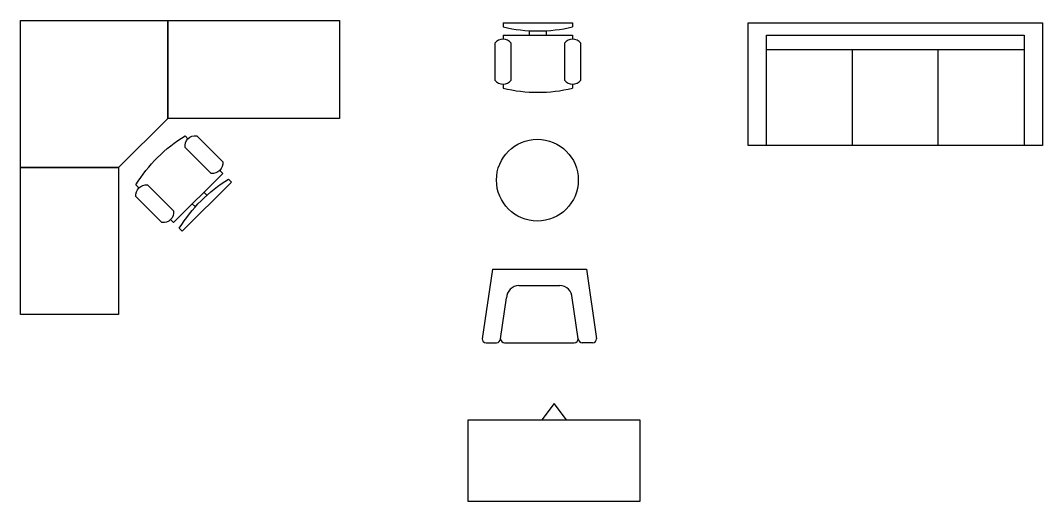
# Model space of a CAD drawing. Header units: inches. Extents: x -3 to 247, y 104 to 222.
import ezdxf

# ---------------------------------------------------------------- set-up
doc = ezdxf.new("R2010")
doc.units = ezdxf.units.IN
doc.header["$MEASUREMENT"] = 0
for name, color, linetype, lineweight in [('A-FURN-P-FILE', 5, 'Continuous', 25), ('A-FURN-P-SEAT', 4, 'Continuous', 25), ('A-FURN-P-WKSF', 200, 'Continuous', 25), ('A-FURN-P-WKSF2', 200, 'Continuous', 25), ('Furniture', 200, 'Continuous', 25)]:
    doc.layers.add(name, color=color, linetype=linetype, lineweight=lineweight)
doc.styles.add('ATTR', font='romans.shx', dxfattribs={"width": 0.8, "height": 2.52})

# ---------------------------------------------------------------- blocks, each defined once
blk = doc.blocks.new('CHAIR 1')
at = {"linetype": 'Continuous'}
for p, q in [((-8.5, 0), (-8.5, -1)), ((-8.5, 0), (8.5, 0)), ((8.5, 0), (8.5, -1)), ((-2, -3), (-2, -1.9355)), ((2, -1.9576), (2, -3)), ((-8.5, -3), (-8.5, -4)), ((-8.5, -3), (8.5, -3)), ((8.5, -3), (8.5, -4)), ((-10.5, -5), (-10.5, -14)), ((-6.5, -14), (-6.5, -5)), ((6.5, -5), (6.5, -14)), ((10.5, -14), (10.5, -5)), ((-8.5, -15), (-8.5, -16)), ((8.5, -15), (8.5, -16))]:
    blk.add_line(p, q, dxfattribs=at)
for centre, radius, start, end in [((0, 34.625), 36.625, 256.5803, 283.4197), ((-8.5, -6.5), 2.5, 36.8699, 143.1301), ((8.5, -6.5), 2.5, 36.8699, 143.1301), ((-8.5, -12.5), 2.5, 216.8699, 323.1301), ((8.5, -12.5), 2.5, 216.8699, 323.1301), ((0, 19.625), 36.625, 256.5803, 283.4197)]:
    blk.add_arc(centre, radius, start, end, dxfattribs=at)
at = {"style": 'ATTR', "width": 0.8, "flags": 9}
blk.add_attdef('ESTCODE', (0, 0), '', height=0.0042, dxfattribs=at)
blk = doc.blocks.new('DESK 2')
at = {"layer": 'A-FURN-P-WKSF'}
blk.add_lwpolyline([(24, -36), (0, -36), (0, 0), (36, 0), (36, -24), (24, -36)], dxfattribs=at)
blk.add_lwpolyline([(24, -36), (0, -36), (0, 0), (36, 0), (36, -24), (24, -36)], dxfattribs=at)
blk.add_lwpolyline([(0, -36), (24, -36), (24, -72), (0, -72)], close=True, dxfattribs=at)
blk.add_lwpolyline([(0, -36), (24, -36), (24, -72), (0, -72)], close=True, dxfattribs=at)
at = {"layer": 'A-FURN-P-WKSF2'}
blk.add_lwpolyline([(78, -24), (36, -24), (36, 0), (78, 0)], close=True, dxfattribs=at)
blk.add_lwpolyline([(78, -24), (36, -24), (36, 0), (78, 0)], close=True, dxfattribs=at)
at = {"layer": 'A-FURN-P-SEAT', "xscale": -1, "rotation": 225.000000000002}
blk.add_blockref('CHAIR 1', (45.56, -45.56), dxfattribs=at)
blk.add_blockref('CHAIR 1', (45.56, -45.56), dxfattribs=at)
blk = doc.blocks.new('TABLE-20')
at = {"linetype": 'Continuous'}
blk.add_circle((0, 0), 10, dxfattribs=at)
at = {"style": 'ATTR', "width": 0.8, "flags": 9}
blk.add_attdef('ESTCODE', (0, 0), '', height=0.00199, dxfattribs=at)
blk = doc.blocks.new('CONF-CHAIR')
for p, q in [((-11.5, 0), (-14, -17)), ((-11.5, 0), (11.5, 0)), ((11.5, 0), (14, -17)), ((-5, -4), (5, -4)), ((-9.5, -17), (-8.02878, -6.99577)), ((9.5, -17), (8.0288, -6.99577)), ((-13, -18), (-10.5, -18)), ((-8.5, -18), (8.5, -18)), ((13, -18), (10.5, -18))]:
    blk.add_line(p, q)
for centre, radius, start, end in [((-5, -7), 3, 90, 180), ((5, -7), 3, 0, 90), ((-13, -17), 1, 180, 270), ((-10.5, -17), 1, 270, 0), ((-8.5, -17), 1, 180, 270), ((8.5, -17), 1, 270, 0), ((10.5, -17), 1, 180, 270), ((13, -17), 1, 270, 0)]:
    blk.add_arc(centre, radius, start, end)
at = {"style": 'ATTR', "width": 0.8, "flags": 9}
blk.add_attdef('ESTCODE', (0, 0), '', height=0.00199, dxfattribs=at)
blk = doc.blocks.new('FILECAB 42')
at = {"layer": 'A-FURN-P-FILE'}
blk.add_lwpolyline([(24, 20), (21, 24), (18, 20)], dxfattribs=at)
blk.add_lwpolyline([(42, 20), (42, 0), (0, 0), (0, 20)], close=True, dxfattribs=at)
blk = doc.blocks.new('SOFA6')
at = {"linetype": 'Continuous'}
for p, q in [((-31.5, -3), (31.5, -3)), ((-31.5, -30), (-31.5, -3)), ((31.5, -3), (31.5, -30)), ((-31.5, -6.5), (31.5, -6.5)), ((-10.5, -30), (-10.5, -6.5)), ((10.5, -30), (10.5, -6.5))]:
    blk.add_line(p, q, dxfattribs=at)
blk.add_lwpolyline([(-36, -30), (-36, 0), (36, 0), (36, -30)], close=True, dxfattribs=at)

msp = doc.modelspace()

# ---------------------------------------------------------------- block references
at = {"layer": 'Furniture'}
for name, p in [('DESK 2', (-2.6, 222.12, 0)), ('CHAIR 1', (123.9, 221.54)), ('SOFA6', (211.31, 221.51)), ('TABLE-20', (123.79, 183.04)), ('CONF-CHAIR', (124.28, 161.23)), ('FILECAB 42', (106.88, 104.38))]:
    msp.add_blockref(name, p, dxfattribs=at)

doc.saveas('drawing.dxf')
